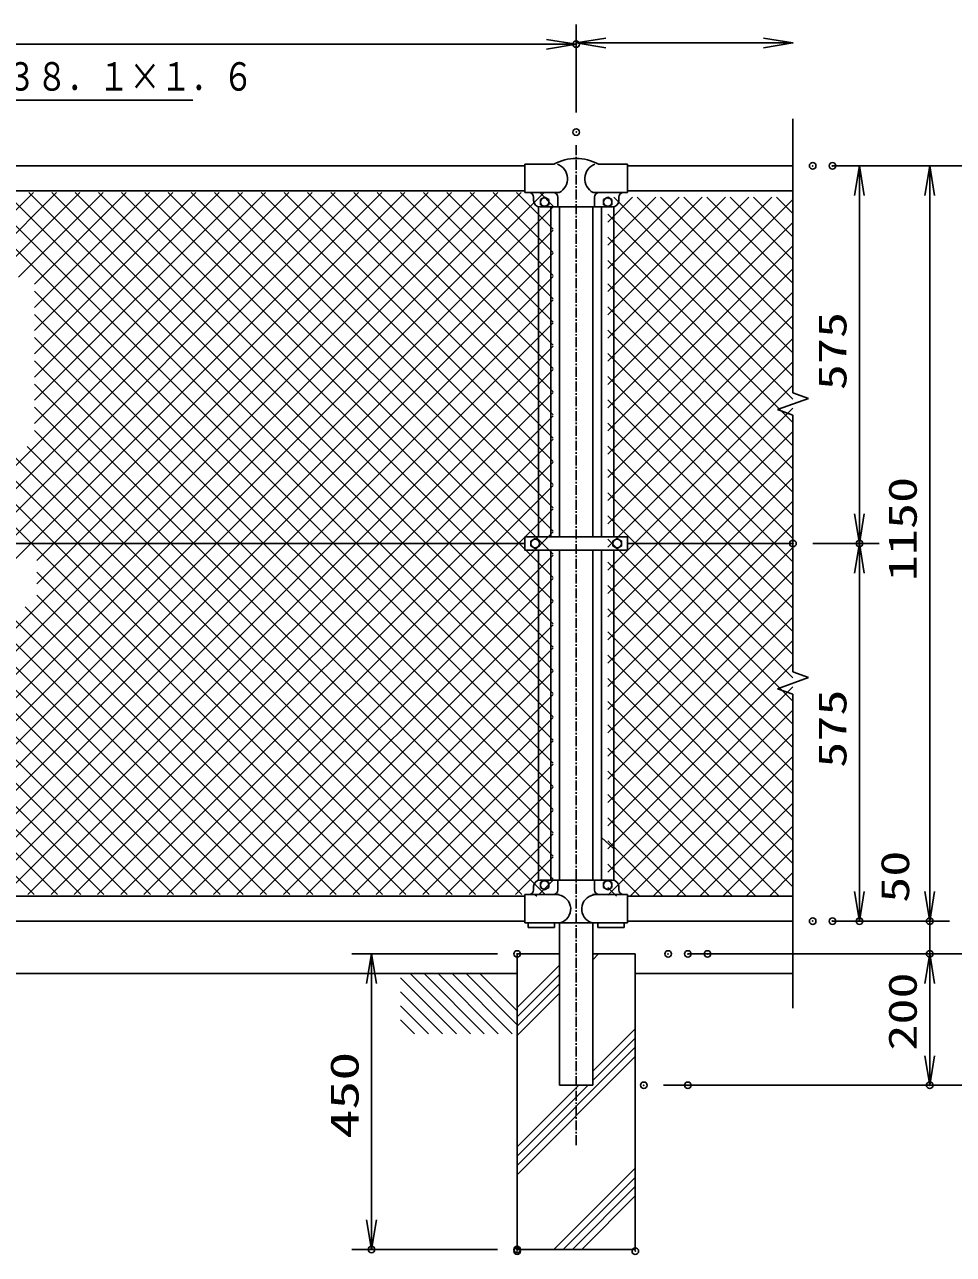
# Model space of a CAD drawing. Units: millimetres, scale not verified. Extents: x -4425 to 4425, y -3150 to 3150.
# Drawn here: x -2165 to -751, y -141 to 1732 of the extents above; entities that cross this region are included whole.
import ezdxf
from ezdxf.enums import TextEntityAlignment as Align

# ---------------------------------------------------------------- set-up
doc = ezdxf.new("R2010")
doc.units = ezdxf.units.MM
doc.header["$LTSCALE"] = 20
doc.header["$PDMODE"] = 32
doc.header["$PDSIZE"] = 10
doc.linetypes.add('USER1', pattern=[1.125, 0.75, -0.125, 0.125, -0.125])
for name, color, linetype, lineweight in [('0-2_1', 7, 'Continuous', 25), ('0-3_10', 4, 'Continuous', 25), ('0-4_11', 4, 'Continuous', 25), ('0-5_13', 7, 'Continuous', 25), ('0-7_EXTCNT-L', 2, 'Continuous', 25), ('0-8_0', 7, 'Continuous', 25)]:
    doc.layers.add(name, color=color, linetype=linetype, lineweight=lineweight)
doc.layers.add('0-9_DEFPOINTS', color=7, linetype='Continuous')
doc.styles.add('ＭＳ ゴシック', font='')
doc.styles.get('ＭＳ ゴシック').set_extended_font_data('MS Gothic')

# ---------------------------------------------------------------- blocks, each defined once
blk = doc.blocks.new('DARROWS')
at = {"layer": '0-8_0', "color": 2}
blk.add_line((0, 0), (-19.982, 0), dxfattribs=at)
blk.add_lwpolyline([(-20, -3.333), (0, 0), (-20, 3.333)], dxfattribs=at)

msp = doc.modelspace()

# ---------------------------------------------------------------- linework, layer by layer
at = {"layer": '0-2_1', "color": 4}
for p, q in [((-995.42, 1588.26), (-995.42, 1170.98)), ((-1018.91, 1145.33), (-971.93, 1162.43)), ((-971.93, 1162.43), (-995.42, 1170.98)), ((-995.42, 1136.77), (-1018.91, 1145.33)), ((-995.42, 1136.77), (-995.42, 745.98)), ((-1018.91, 720.33), (-971.93, 737.43)), ((-971.93, 737.43), (-995.42, 745.98)), ((-995.42, 711.77), (-1018.91, 720.33)), ((-995.42, 711.77), (-995.42, 233.78)), ((-1300.02, 307.62), (-1291.26, 316.38)), ((-1415.42, 234.65), (-1350.82, 299.25)), ((-1415.42, 220.5), (-1350.82, 285.1)), ((-1415.42, 206.36), (-1350.82, 270.96)), ((-1415.42, 192.22), (-1350.82, 256.82)), ((-1300.02, 137.91), (-1235.42, 202.51)), ((-1300.02, 123.77), (-1235.42, 188.37)), ((-1415.39, -5.74), (-1235.42, 174.23)), ((-1415.39, -19.89), (-1235.42, 160.09)), ((-1415.42, 8.37), (-1307.42, 116.38)), ((-1415.42, 22.52), (-1321.56, 116.38)), ((-1359.43, -133.62), (-1235.42, -9.62)), ((-1345.28, -133.62), (-1235.42, -23.76)), ((-1331.14, -133.62), (-1235.42, -37.9)), ((-1317, -133.62), (-1235.42, -52.04))]:
    msp.add_line(p, q, dxfattribs=at)
at = {"layer": '0-2_1'}
for p, q in [((-3247.42, 1516.38), (-1403.41, 1516.38)), ((-1247.42, 1516.38), (-995.42, 1516.38)), ((-3247.42, 1478.38), (-1403.41, 1478.38)), ((-1390.42, 1468.88), (-1390.42, 1463.88)), ((-1353.42, 1468.88), (-1353.42, 1453.88)), ((-1297.42, 1468.88), (-1297.42, 1453.88)), ((-1260.42, 1468.88), (-1260.42, 1463.88)), ((-1247.42, 1478.38), (-995.42, 1478.38)), ((-1380.47, 1453.88), (-1270.36, 1453.88)), ((-1380.42, 1453.88), (-1270.42, 1453.88)), ((-1350.82, 1453.88), (-1350.82, 951.37)), ((-1300.02, 1453.88), (-1300.02, 951.37)), ((-1403.41, 941.38), (-3247.42, 941.38)), ((-995.42, 941.38), (-1247.42, 941.38)), ((-1350.82, 931.38), (-1350.82, 428.87)), ((-1300.02, 931.38), (-1300.02, 428.87)), ((-1286.92, 493.7), (-1267.94, 476.31)), ((-1390.42, 418.87), (-1390.42, 413.87)), ((-1270.42, 428.87), (-1380.42, 428.87)), ((-1353.42, 428.87), (-1353.42, 413.87)), ((-1297.42, 428.87), (-1297.42, 413.87)), ((-1260.42, 418.87), (-1260.42, 413.87)), ((-3247.42, 404.38), (-1403.41, 404.38)), ((-1388.15, 406.87), (-1385.42, 404.38)), ((-1247.42, 404.38), (-995.42, 404.38)), ((-3247.42, 366.38), (-1403.41, 366.38)), ((-1358.41, 356.88), (-1358.41, 363.88)), ((-1350.82, 363.88), (-1350.82, 116.38)), ((-1300.02, 363.88), (-1300.02, 116.38)), ((-1292.42, 356.88), (-1292.42, 363.88)), ((-1284.78, 356.88), (-1292.42, 356.88)), ((-1252.42, 356.88), (-1291.42, 356.88)), ((-1252.42, 356.88), (-1252.42, 363.88)), ((-1247.42, 366.38), (-995.42, 366.38)), ((-1350.82, 316.38), (-1415.42, 316.38)), ((-1415.42, 316.38), (-1415.42, -133.62)), ((-1235.42, 316.38), (-1300.02, 316.38)), ((-1300.02, 116.38), (-1350.82, 116.38))]:
    msp.add_line(p, q, dxfattribs=at)
for points in [[(-1373.42, 1468.88), (-1366.92, 1465.13), (-1366.92, 1457.62), (-1373.42, 1453.87), (-1379.92, 1457.62), (-1379.92, 1465.13)], [(-1277.42, 1468.88), (-1283.92, 1465.13), (-1283.92, 1457.62), (-1277.42, 1453.87), (-1270.92, 1457.62), (-1270.92, 1465.13)], [(-1373.42, 413.87), (-1366.92, 417.63), (-1366.92, 425.13), (-1373.42, 428.88), (-1379.92, 425.13), (-1379.92, 417.63)], [(-1277.42, 413.87), (-1283.92, 417.63), (-1283.92, 425.13), (-1277.42, 428.88), (-1270.92, 425.13), (-1270.92, 417.63)]]:
    msp.add_lwpolyline(points, close=True, dxfattribs=at)
for points in [[(-1358.41, 356.88), (-1398.41, 356.88), (-1398.41, 363.88)], [(-1235.42, 316.38), (-1235.42, -133.62), (-1415.42, -133.62)]]:
    msp.add_lwpolyline(points, dxfattribs=at)
for centre in [(-1373.42, 1461.38), (-1277.42, 1461.38), (-1373.42, 421.38), (-1277.42, 421.38)]:
    msp.add_circle(centre, 6.5, dxfattribs=at)
for centre, radius, start, end in [((-1362.19, 1496.85), 23.62, 297.40988, 69.28869), ((-1288.65, 1496.85), 23.62, 110.71131, 242.59012), ((-1397.42, 1468.88), 7, 0, 90), ((-1380.42, 1463.88), 10, 180, 270), ((-1360.42, 1468.88), 7, 0, 90), ((-1290.42, 1468.88), 7, 90, 180), ((-1270.42, 1463.88), 10, 270, 0), ((-1253.42, 1468.88), 7, 90, 180), ((-1397.42, 413.87), 7, 270, 0), ((-1380.42, 418.87), 10, 90, 180), ((-1360.42, 413.87), 7, 270, 0), ((-1290.42, 413.87), 7, 180, 270), ((-1270.42, 418.87), 10, 0, 90), ((-1253.42, 413.87), 7, 180, 270), ((-1355.57, 384.78), 21.8, 286.57132, 81.03282), ((-1295.27, 384.78), 21.8, 98.96718, 253.42868)]:
    msp.add_arc(centre, radius, start, end, dxfattribs=at)
at = {"layer": '0-3_10', "linetype": 'USER1'}
msp.add_line((-1325.42, 1547.94), (-1325.42, 24.77), dxfattribs=at)
at = {"layer": '0-3_10'}
msp.add_lwpolyline([(-2447.42, 1516.38), (-2347.42, 1616.38), (-1909.02, 1616.38)], dxfattribs=at)
at = {"layer": '0-4_11', "color": 7}
for p, q in [((-3235.42, 286.38), (-1415.42, 286.38)), ((-1235.42, 286.38), (-995.42, 286.38))]:
    msp.add_line(p, q, dxfattribs=at)
at = {"layer": '0-4_11'}
for p, q in [((-1577.93, 286.38), (-1486.55, 194.99)), ((-1556.72, 286.38), (-1465.33, 194.99)), ((-1535.51, 286.38), (-1444.12, 194.99)), ((-1514.29, 286.38), (-1422.91, 194.99)), ((-1493.08, 286.38), (-1415.42, 208.71)), ((-1471.87, 286.38), (-1415.42, 229.93)), ((-1592.61, 279.84), (-1507.76, 194.99)), ((-1592.61, 258.63), (-1528.97, 194.99)), ((-1592.61, 237.41), (-1550.19, 194.99)), ((-1592.61, 216.2), (-1571.4, 194.99))]:
    msp.add_line(p, q, dxfattribs=at)
at = {"layer": '0-5_13'}
for p, q in [((-1403.41, 1518.87), (-1359.42, 1518.87)), ((-1403.41, 1518.87), (-1403.41, 1475.88)), ((-1403.41, 1475.88), (-1351.32, 1475.88)), ((-1299.52, 1475.88), (-1247.42, 1475.88)), ((-1382.91, 1453.88), (-1382.91, 951.37)), ((-1363.92, 1453.88), (-1363.92, 951.37)), ((-1286.92, 1453.88), (-1286.92, 951.37)), ((-1267.92, 1453.88), (-1267.93, 951.37)), ((-1247.42, 951.37), (-1403.41, 951.37)), ((-1403.41, 951.37), (-1403.41, 931.38)), ((-1247.42, 951.37), (-1247.42, 931.38)), ((-1247.42, 931.38), (-1403.41, 931.38)), ((-1382.91, 931.38), (-1382.91, 428.87)), ((-1363.92, 931.38), (-1363.92, 428.87)), ((-1286.92, 931.38), (-1286.92, 428.87)), ((-1267.93, 931.38), (-1267.94, 428.56)), ((-1351.22, 406.87), (-1403.41, 406.87)), ((-1247.42, 406.87), (-1300.42, 406.87)), ((-1247.42, 363.88), (-1247.42, 406.87)), ((-1247.42, 363.88), (-1291.42, 363.88))]:
    msp.add_line(p, q, dxfattribs=at)
for points in [[(-1291.42, 1518.87), (-1247.42, 1518.87), (-1247.42, 1475.88)], [(-1284.78, 363.88), (-1403.41, 363.88), (-1403.41, 406.87)]]:
    msp.add_lwpolyline(points, dxfattribs=at)
for points in [[(-1387.92, 948.88), (-1394.41, 945.13), (-1394.41, 937.62), (-1387.92, 933.87), (-1381.41, 937.62), (-1381.41, 945.13)], [(-1262.92, 948.88), (-1269.42, 945.13), (-1269.42, 937.62), (-1262.92, 933.87), (-1256.42, 937.62), (-1256.42, 945.13)]]:
    msp.add_lwpolyline(points, close=True, dxfattribs=at)
for centre in [(-1387.92, 941.38), (-1262.92, 941.38)]:
    msp.add_circle(centre, 6.5, dxfattribs=at)
msp.add_arc((-1325.42, 1459.16), 68.72, 60.347, 119.65305, dxfattribs=at)
at = {"layer": '0-7_EXTCNT-L', "color": 1}
msp.add_line((-1325.42, 1597.94), (-1325.42, 1731.6), dxfattribs=at)
at = {"layer": '0-7_EXTCNT-L'}
msp.add_line((-3280.42, 1701.6), (-1370.42, 1701.6), dxfattribs=at)
at = {"layer": '0-8_0'}
for p, q in [((-1325.42, 1703.6), (-1280.46, 1703.6)), ((-995.42, 1703.6), (-1040.38, 1703.6)), ((-2150.41, 406.87), (-3219.41, 1475.88)), ((-2115.05, 406.87), (-3184.06, 1475.88)), ((-2079.7, 406.87), (-3148.7, 1475.88)), ((-2044.34, 406.87), (-3113.35, 1475.88)), ((-2008.99, 406.87), (-3077.99, 1475.88)), ((-2584.37, 406.87), (-1515.37, 1475.88)), ((-2549.02, 406.87), (-1480.01, 1475.88)), ((-2513.66, 406.87), (-1444.66, 1475.88)), ((-2478.31, 406.87), (-1409.3, 1475.88)), ((-2442.95, 406.87), (-1373.95, 1475.88)), ((-2321.48, 917.25), (-1762.86, 1475.88)), ((-2286.13, 917.25), (-1727.5, 1475.88)), ((-2280.48, 1347.16), (-2151.76, 1475.88)), ((-1360.42, 571.48), (-2264.82, 1475.88)), ((-2250.77, 917.25), (-1692.14, 1475.88)), ((-2245.13, 1347.16), (-2116.41, 1475.88)), ((-1360.42, 606.83), (-2229.46, 1475.88)), ((-2215.42, 917.25), (-1656.79, 1475.88)), ((-2209.77, 1347.16), (-2081.05, 1475.88)), ((-1360.42, 642.19), (-2194.11, 1475.88)), ((-2180.06, 917.25), (-1621.43, 1475.88)), ((-2174.42, 1347.16), (-2045.7, 1475.88)), ((-1360.42, 677.54), (-2158.75, 1475.88)), ((-2149.93, 1124.16), (-1798.21, 1475.88)), ((-2149.93, 1159.51), (-1833.57, 1475.88)), ((-2149.93, 1194.87), (-1868.92, 1475.88)), ((-2149.93, 1230.22), (-1904.28, 1475.88)), ((-2149.93, 1265.58), (-1939.63, 1475.88)), ((-2149.93, 1300.93), (-1974.99, 1475.88)), ((-2149.93, 1336.29), (-2010.34, 1475.88)), ((-2146.49, 915.47), (-1586.08, 1475.88)), ((-2146.49, 880.11), (-1550.72, 1475.88)), ((-1360.42, 712.9), (-2123.4, 1475.88)), ((-1360.42, 748.25), (-2088.04, 1475.88)), ((-1360.42, 783.61), (-2052.69, 1475.88)), ((-1360.42, 818.97), (-2017.33, 1475.88)), ((-1360.42, 854.32), (-1981.98, 1475.88)), ((-1360.42, 889.68), (-1946.62, 1475.88)), ((-1360.42, 925.03), (-1911.27, 1475.88)), ((-1360.42, 960.39), (-1875.91, 1475.88)), ((-1360.42, 995.74), (-1840.55, 1475.88)), ((-1360.42, 1031.1), (-1805.2, 1475.88)), ((-1360.42, 1066.45), (-1769.84, 1475.88)), ((-1360.42, 1101.81), (-1734.49, 1475.88)), ((-1360.42, 1137.16), (-1699.13, 1475.88)), ((-1360.42, 1172.52), (-1663.78, 1475.88)), ((-1360.42, 1207.87), (-1628.42, 1475.88)), ((-1360.42, 1243.23), (-1593.07, 1475.88)), ((-1360.42, 1278.58), (-1557.71, 1475.88)), ((-1360.42, 1313.94), (-1522.36, 1475.88)), ((-1360.42, 1349.3), (-1487, 1475.88)), ((-1360.42, 1384.65), (-1451.65, 1475.88)), ((-1360.42, 1420.01), (-1416.29, 1475.88)), ((-1360.42, 1455.36), (-1380.94, 1475.88)), ((-1277.42, 1466.34), (-1274.88, 1468.88)), ((-1277.42, 1430.98), (-1239.52, 1468.88)), ((-1277.42, 1395.63), (-1204.16, 1468.88)), ((-1277.42, 1360.27), (-1168.81, 1468.88)), ((-1277.42, 1324.92), (-1133.45, 1468.88)), ((-1277.42, 1289.56), (-1098.1, 1468.88)), ((-1277.42, 1254.2), (-1062.74, 1468.88)), ((-1277.42, 1218.85), (-1027.39, 1468.88)), ((-1277.42, 1183.49), (-995.42, 1465.5)), ((-995.42, 1196.43), (-1267.87, 1468.88)), ((-995.42, 1231.78), (-1232.52, 1468.88)), ((-995.42, 1267.14), (-1197.16, 1468.88)), ((-995.42, 1302.49), (-1161.81, 1468.88)), ((-995.42, 1337.85), (-1126.45, 1468.88)), ((-995.42, 1373.2), (-1091.1, 1468.88)), ((-995.42, 1408.56), (-1055.74, 1468.88)), ((-995.42, 1443.91), (-1020.39, 1468.88)), ((-2407.6, 406.87), (-1360.42, 1454.05)), ((-995.42, 1161.07), (-1277.42, 1443.08)), ((-1277.42, 1148.14), (-995.42, 1430.14)), ((-2372.24, 406.87), (-1360.42, 1418.7)), ((-995.42, 1125.72), (-1277.42, 1407.72)), ((-1277.42, 1112.78), (-995.42, 1394.79)), ((-2336.88, 406.87), (-1360.42, 1383.34)), ((-995.42, 1090.36), (-1277.42, 1372.36)), ((-1277.42, 1077.43), (-995.42, 1359.43)), ((-2301.53, 406.87), (-1360.42, 1347.98)), ((-995.42, 1055.01), (-1277.42, 1337.01)), ((-2266.17, 406.87), (-1360.42, 1312.63)), ((-1360.42, 536.12), (-2149.93, 1325.64)), ((-1277.42, 1042.07), (-995.42, 1324.08)), ((-995.42, 1019.65), (-1277.42, 1301.65)), ((-2230.82, 406.87), (-1360.42, 1277.27)), ((-1360.42, 500.77), (-2149.93, 1290.28)), ((-1277.42, 1006.72), (-995.42, 1288.72)), ((-1360.42, 465.41), (-2149.93, 1254.93)), ((-995.42, 984.3), (-1277.42, 1266.3)), ((-2195.46, 406.87), (-1360.42, 1241.92)), ((-1277.42, 971.36), (-995.42, 1253.37)), ((-1360.42, 430.06), (-2149.93, 1219.57)), ((-995.42, 948.94), (-1277.42, 1230.94)), ((-1277.42, 936.01), (-995.42, 1218.01)), ((-2160.11, 406.87), (-1360.42, 1206.56)), ((-1372.59, 406.87), (-2149.93, 1184.21)), ((-995.42, 913.58), (-1277.42, 1195.59)), ((-1277.42, 900.65), (-995.42, 1182.65)), ((-2124.75, 406.87), (-1360.42, 1171.21)), ((-1407.95, 406.87), (-2149.93, 1148.86)), ((-995.42, 878.23), (-1277.42, 1160.23)), ((-1277.42, 865.3), (-995.42, 1147.3)), ((-2089.4, 406.87), (-1360.42, 1135.85)), ((-995.42, 842.87), (-1277.42, 1124.88)), ((-1443.3, 406.87), (-2149.93, 1113.5)), ((-1277.42, 829.94), (-995.42, 1111.94)), ((-1620.08, 406.87), (-2302.42, 1089.21)), ((-1584.72, 406.87), (-2267.06, 1089.21)), ((-1549.37, 406.87), (-2231.71, 1089.21)), ((-1514.01, 406.87), (-2196.35, 1089.21)), ((-1478.66, 406.87), (-2161, 1089.21)), ((-2054.04, 406.87), (-1360.42, 1100.5)), ((-995.42, 807.52), (-1277.42, 1089.52)), ((-1277.42, 794.59), (-995.42, 1076.59)), ((-2018.69, 406.87), (-1360.42, 1065.14)), ((-995.42, 772.16), (-1277.42, 1054.17)), ((-1277.42, 759.23), (-995.42, 1041.23)), ((-1983.33, 406.87), (-1360.42, 1029.79)), ((-995.42, 736.81), (-1277.42, 1018.81)), ((-1947.98, 406.87), (-1360.42, 994.43)), ((-1277.42, 723.87), (-995.42, 1005.88)), ((-995.42, 701.45), (-1277.42, 983.46)), ((-1912.62, 406.87), (-1360.42, 959.08)), ((-1277.42, 688.52), (-995.42, 970.52)), ((-995.42, 666.1), (-1277.42, 948.1)), ((-1877.27, 406.87), (-1360.42, 923.72)), ((-1277.42, 653.16), (-995.42, 935.17)), ((-995.42, 630.74), (-1277.42, 912.75)), ((-1277.42, 617.81), (-995.42, 899.81)), ((-1655.43, 406.87), (-2146.49, 897.93)), ((-1841.91, 406.87), (-1360.42, 888.37)), ((-1690.79, 406.87), (-2146.49, 862.58)), ((-995.42, 595.39), (-1277.42, 877.39)), ((-1277.42, 582.45), (-995.42, 864.46)), ((-1973.63, 406.87), (-2411.79, 845.03)), ((-1938.28, 406.87), (-2376.43, 845.03)), ((-1902.92, 406.87), (-2341.08, 845.03)), ((-1867.57, 406.87), (-2305.72, 845.03)), ((-1832.21, 406.87), (-2270.37, 845.03)), ((-1796.86, 406.87), (-2235.01, 845.03)), ((-1761.5, 406.87), (-2199.65, 845.03)), ((-1726.14, 406.87), (-2164.3, 845.03)), ((-1806.55, 406.87), (-1360.42, 853.01)), ((-995.42, 560.03), (-1277.42, 842.03)), ((-1277.42, 547.1), (-995.42, 829.1)), ((-1771.2, 406.87), (-1360.42, 817.65)), ((-995.42, 524.68), (-1277.42, 806.68)), ((-1277.42, 511.74), (-995.42, 793.75)), ((-1735.84, 406.87), (-1360.42, 782.3)), ((-995.42, 489.32), (-1277.42, 771.32)), ((-1277.42, 476.39), (-995.42, 758.39)), ((-1700.49, 406.87), (-1360.42, 746.94)), ((-995.42, 453.97), (-1277.42, 735.97)), ((-1277.42, 441.03), (-995.42, 723.04)), ((-1665.13, 406.87), (-1360.42, 711.59)), ((-995.42, 418.61), (-1277.42, 700.61)), ((-1629.78, 406.87), (-1360.42, 676.23)), ((-1277.42, 405.68), (-995.42, 687.68)), ((-1016.54, 404.38), (-1277.42, 665.26)), ((-1594.42, 406.87), (-1360.42, 640.88)), ((-1243.37, 404.38), (-995.42, 652.32)), ((-1051.89, 404.38), (-1277.42, 629.9)), ((-1559.07, 406.87), (-1360.42, 605.52)), ((-1208.01, 404.38), (-995.42, 616.97)), ((-1087.25, 404.38), (-1277.42, 594.55)), ((-1172.66, 404.38), (-995.42, 581.61)), ((-1523.71, 406.87), (-1360.42, 570.17)), ((-1122.61, 404.38), (-1277.42, 559.19)), ((-1137.3, 404.38), (-995.42, 546.26)), ((-1488.36, 406.87), (-1360.42, 534.81)), ((-1157.96, 404.38), (-1277.42, 523.84)), ((-1101.95, 404.38), (-995.42, 510.9)), ((-1453, 406.87), (-1360.42, 499.46)), ((-1193.32, 404.38), (-1277.42, 488.48)), ((-1066.59, 404.38), (-995.42, 475.55)), ((-1417.65, 406.87), (-1360.42, 464.1)), ((-1228.67, 404.38), (-1277.42, 453.13)), ((-1031.24, 404.38), (-995.42, 440.19)), ((-1382.29, 406.87), (-1360.42, 428.75)), ((-1264.03, 404.38), (-1277.42, 417.77)), ((-995.88, 404.38), (-995.42, 404.84))]:
    msp.add_line(p, q, dxfattribs=at)
at = {"layer": '0-8_0', "color": 2}
for p, q in [((-1280.42, 1703.6), (-1040.42, 1703.6)), ((-894.32, 1471.38), (-894.32, 986.38)), ((-787.32, 1471.38), (-787.32, 411.38)), ((-894.32, 896.38), (-894.32, 411.38)), ((-787.32, 411.38), (-787.32, 456.38)), ((-787.32, 366.38), (-787.32, 316.38)), ((-1636.96, 271.38), (-1636.96, -88.62)), ((-787.32, 271.38), (-787.32, 161.38)), ((-787.32, 271.38), (-787.32, 226.38))]:
    msp.add_line(p, q, dxfattribs=at)
at = {"layer": '0-8_0', "color": 1}
for p, q in [((-935.42, 1516.38), (-539.32, 1516.38)), ((-935.42, 1516.38), (-652.7, 1516.38)), ((-935.42, 1516.38), (-757.32, 1516.38)), ((-905.42, 1516.38), (-864.32, 1516.38)), ((-965.42, 941.38), (-864.32, 941.38)), ((-965.42, 941.38), (-864.32, 941.38)), ((-935.42, 366.38), (-757.32, 366.38)), ((-905.42, 366.38), (-864.32, 366.38)), ((-905.42, 366.38), (-757.32, 366.38)), ((-1445.42, 316.38), (-1666.96, 316.38)), ((-1155.42, 316.38), (-652.7, 316.38)), ((-1125.42, 316.38), (-757.32, 316.38)), ((-1095.42, 316.38), (-757.32, 316.38)), ((-1192.58, 116.38), (-539.32, 116.38)), ((-1125.42, 116.38), (-757.32, 116.38)), ((-1445.42, -133.62), (-1666.96, -133.62))]:
    msp.add_line(p, q, dxfattribs=at)
at = {"layer": '0-8_0'}
for points in [[(-1280.42, 1711.1), (-1325.42, 1703.6), (-1280.42, 1696.1)], [(-1040.42, 1696.1), (-995.42, 1703.6), (-1040.42, 1711.1)]]:
    msp.add_lwpolyline(points, dxfattribs=at)
at = {"layer": '0-9_DEFPOINTS'}
for p in [(-1325.42, 1701.6), (-1325.42, 1567.94), (-965.42, 1516.38), (-935.42, 1516.38), (-995.42, 941.38), (-894.32, 941.38), (-965.42, 366.38), (-935.42, 366.38), (-894.32, 366.38), (-787.32, 366.38), (-1415.42, 316.38), (-1185.42, 316.38), (-1155.42, 316.38), (-1125.42, 316.38), (-787.32, 316.38), (-1222.58, 116.38), (-1155.42, 116.38), (-787.32, 116.38), (-1636.96, -133.62), (-1415.42, -133.62), (-1415.42, -136.12), (-1235.42, -136.12)]:
    msp.add_point(p, dxfattribs=at)

# ---------------------------------------------------------------- block references
at = {"layer": '0-7_EXTCNT-L', "xscale": 2.25, "yscale": 2.25}
msp.add_blockref('DARROWS', (-1325.42, 1701.6), dxfattribs=at)
at = {"layer": '0-8_0', "xscale": 2.25, "yscale": 2.25}
for p, rotation in [((-894.32, 1516.38), 90), ((-787.32, 1516.38), 90), ((-894.32, 941.38), 270), ((-894.32, 941.38), 90), ((-894.32, 366.38), 270), ((-787.32, 366.38), 270), ((-787.32, 366.38), 270), ((-1636.96, 316.38), 90), ((-787.32, 316.38), 90), ((-787.32, 316.38), 90), ((-787.32, 116.38), 270), ((-1636.96, -133.62), 270)]:
    msp.add_blockref('DARROWS', p, dxfattribs=dict(at, rotation=rotation))

# ---------------------------------------------------------------- texts
at = {"layer": '0-2_1', "color": 4, "style": 'ＭＳ ゴシック', "width": 0.8}
msp.add_text('胴縁\u3000\u3000３８．１×１．６', height=43.3, dxfattribs=at).set_placement((-2383.47, 1618.06), align=Align.BOTTOM_LEFT)
at = {"layer": '0-8_0', "color": 3, "style": 'ＭＳ ゴシック'}
for s, width, p in [('575', 1.35, (-901, 1174.88)), ('1150', 1.35, (-794, 884)), ('575', 1.35, (-901, 599.88)), ('50', 1.35, (-805.56, 394.32)), ('200', 1.35, (-794, 169.13)), ('450', 1.5, (-1643.64, 35.13))]:
    msp.add_text(s, height=43.26, rotation=90, dxfattribs=dict(at, width=width)).set_placement(p, align=Align.BOTTOM_LEFT)

doc.saveas('drawing.dxf')
